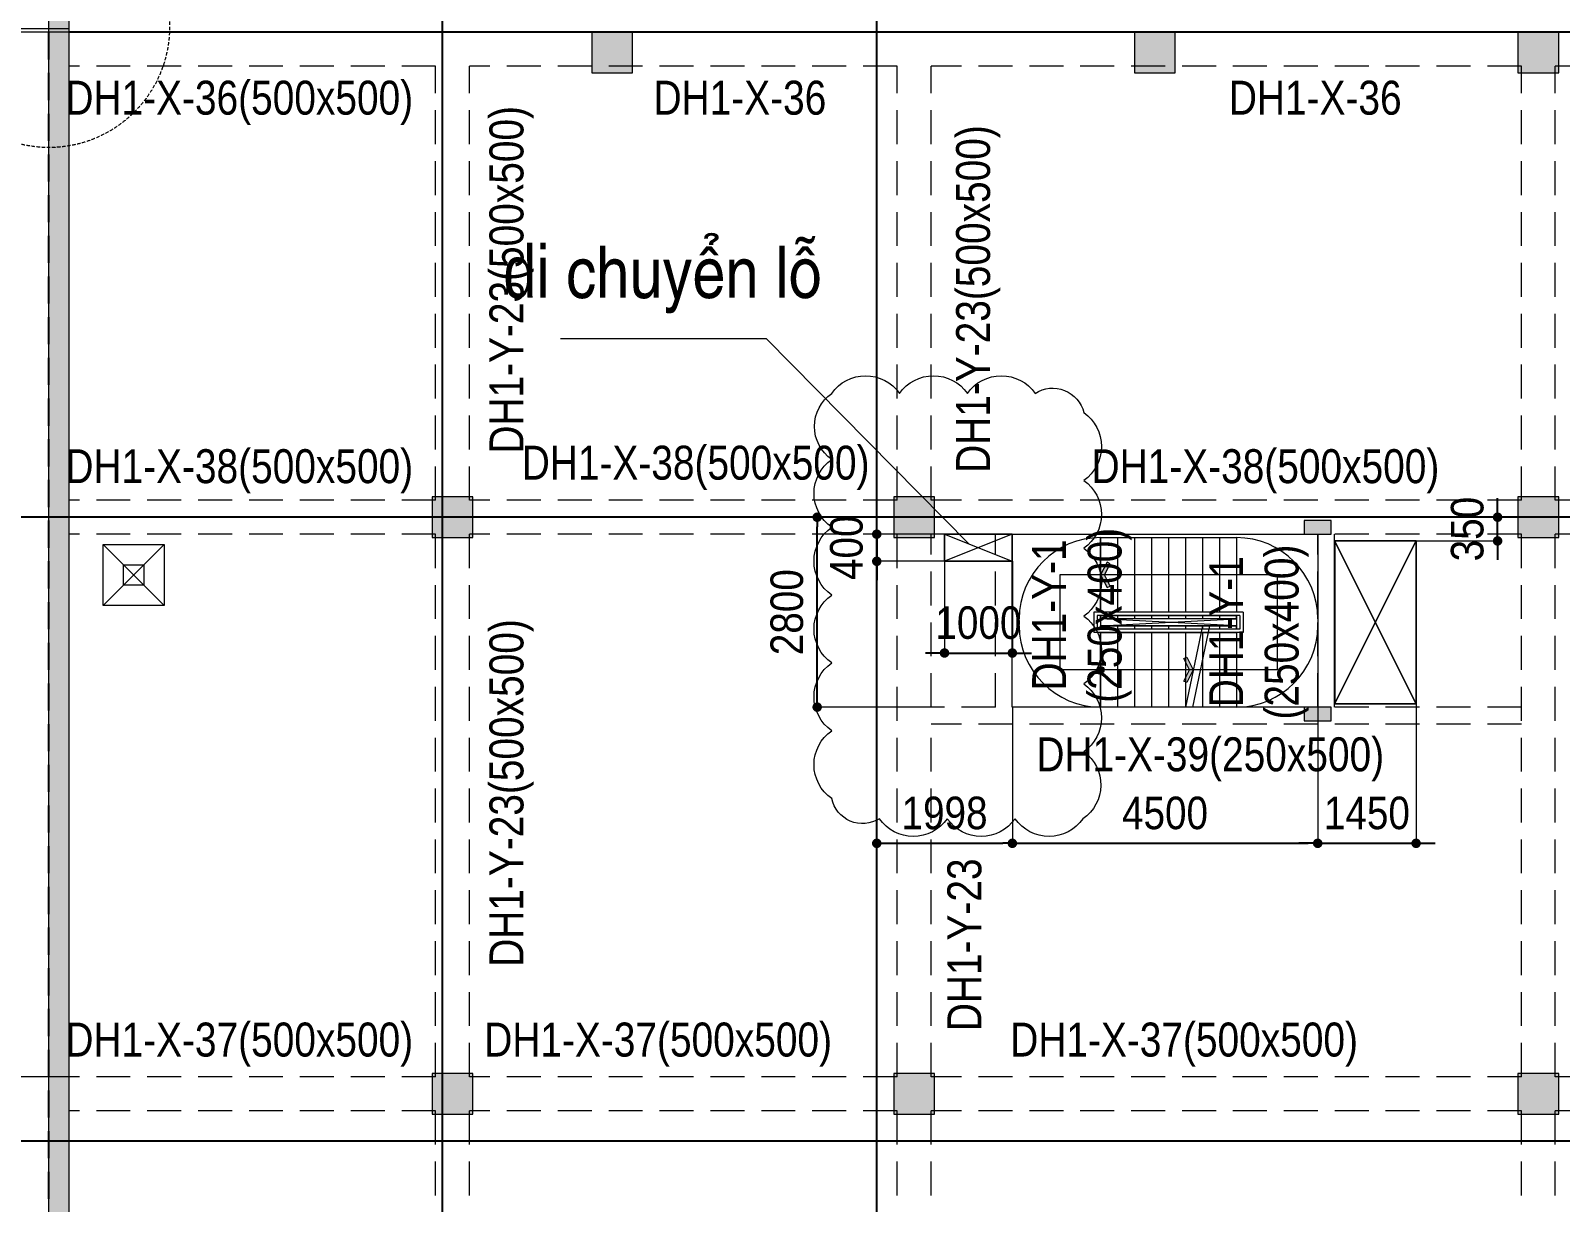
# Model space of a CAD drawing. Header units: millimetres. Extents: x 3718783 to 4027851, y 882487 to 1100782.
# Drawn here: x 3826259 to 3848804, y 965994 to 983271 of the extents above; entities that cross this region are included whole.
import ezdxf
from ezdxf.enums import TextEntityAlignment as Align

# ---------------------------------------------------------------- set-up
doc = ezdxf.new("R2010")
doc.units = ezdxf.units.MM
doc.header["$LTSCALE"] = 200
doc.header["$MEASUREMENT"] = 0
for name, pattern in [('CHG_XX_Cot_Ham 1$0$MB_Luoi truc$0$HTT Hidden 21', [3, 2, -1]), ('CHG_XX_Damsan_Ham 1$0$CENTER', [2, 1.25, -0.25, 0.25, -0.25]), ('CHG_XX_Damsan_Ham 1$0$HIDDEN', [0.375, 0.25, -0.125]), ('CHG_XX_Luoi truc$0$MB_Luoi truc$0$Center101', [13, 10, -1, 1, -1]), ('HIDDEN', [0.375, 0.25, -0.125])]:
    doc.linetypes.add(name, pattern=pattern)
doc.layers.get('Defpoints').update_dxf_attribs({"color": 14, "lineweight": 0})
for name, color, linetype, lineweight in [('CHG_XX_Cot_Ham 1$0$Ap0302_PC', 150, 'Continuous', 9), ('CHG_XX_Cot_Ham 1$0$Ap0302_PC @ 1', 150, 'Continuous', 9), ('CHG_XX_Cot_Ham 1$0$Ap0302_PC @ 150', 150, 'Continuous', 9), ('CHG_XX_Cot_Ham 1$0$Ap0311_H', 8, 'Continuous', 15), ('CHG_XX_Cot_Ham 1$0$KTV', 47, 'Continuous', 9), ('CHG_XX_Damsan_Ham 1$0$CHUNHO', 7, 'CHG_XX_Damsan_Ham 1$0$CENTER', 13), ('CHG_XX_Damsan_Ham 1$0$CHUTO', 51, 'Continuous', 15), ('CHG_XX_Damsan_Ham 1$0$DBAO', 3, 'Continuous', 13), ('CHG_XX_Damsan_Ham 1$0$DGIONG', 4, 'Continuous', 13), ('CHG_XX_Damsan_Ham 1$0$DMo', 254, 'CHG_XX_Damsan_Ham 1$0$HIDDEN', 9), ('CHG_XX_Damsan_Ham 1$0$Star Lo Mo', 5, 'Continuous', 13), ('CHG_XX_Damsan_Ham 1$0$tam cap ram', 8, 'Continuous', 5), ('Dim 200', 1, 'Continuous', 5), ('DMo', 254, 'HIDDEN', 9), ('MB_Luoi truc$0$Dim 300', 1, 'Continuous', 5), ('TEXT P Y', 2, 'Continuous', 15)]:
    doc.layers.add(name, color=color, linetype=linetype, lineweight=lineweight)
for name, color, linetype in [('CHG_XX_Cot_Ham 1$0$MB_Cot ham$0$Concrete Line', 6, 'Continuous'), ('CHG_XX_Cot_Ham 1$0$mb_cot tang 1-3$0$Concrete Line', 6, 'Continuous'), ('CHG_XX_Damsan_Ham 1$0$GHI CHU', 7, 'Continuous'), ('CHG_XX_Luoi truc$0$Grid', 34, 'Continuous'), ('CHG_XX_Luoi truc$0$Grid Line', 251, 'CHG_XX_Luoi truc$0$MB_Luoi truc$0$Center101'), ('mb_cot tang 1-3$0$Concrete Line', 6, 'Continuous'), ('TEXT P X', 1, 'Continuous')]:
    doc.layers.add(name, color=color, linetype=linetype)
doc.styles.add('CHG_XX_Damsan_Ham 1$0$MB Ham 1$0$VNI-HelveC', font='VHELVCN_0.TTF')
doc.styles.add('CHG_XX_Damsan_Ham 1$0$Star-HelCon', font='VHELVCN_0.TTF')
doc.styles.add('CHG_XX_Luoi truc$0$MB_Luoi truc$0$Grid A-F$0$VNI-HelveCB', font='VHELVCB_0.TTF')
doc.styles.add('MB_Luoi truc$0$Arial_C', font='arial.ttf', dxfattribs={"width": 0.85})
doc.styles.add('TTP-HelCon', font='VHELVCN_0.TTF')
doc.dimstyles.new('200', dxfattribs={"dimscale": 200, "dimtxt": 2.4, "dimasz": 0.7, "dimexe": 0.0003, "dimexo": 0, "dimgap": 1, "dimtad": 1, "dimdec": 0, "dimzin": 12, "dimdsep": 46, "dimtxsty": 'MB_Luoi truc$0$Arial_C', "dimblk": 'MB_Luoi truc$0$_Dot', "dimcen": 0.5, "dimclrd": 256, "dimclre": 8, "dimclrt": 1, "dimadec": 0, "dimazin": 0, "dimtfac": 1, "dimtdec": 0, "dimtix": 1, "dimtmove": 2, "dimatfit": 3, "dimldrblk": 'MB_Luoi truc$0$HTT Arrow 30', "dimfxl": 1, "dimtolj": 1, "dimtzin": 0, "dimlwe": -1, "dimarcsym": 0})

# ---------------------------------------------------------------- blocks, each defined once
blk = doc.blocks.new('*U401')
at = {"layer": 'CHG_XX_Luoi truc$0$Grid Line'}
blk.add_line((0, 0), (0, 608), dxfattribs=at)
at = {"layer": 'CHG_XX_Luoi truc$0$Grid', "lineweight": -2, "style": 'CHG_XX_Luoi truc$0$MB_Luoi truc$0$Grid A-F$0$VNI-HelveCB'}
for tag, p in [('GRIDSUB', (0, 617)), ('GRID', (0, -9))]:
    blk.add_attdef(tag, text='', height=5, dxfattribs=at).set_placement(p, align=Align.MIDDLE)
blk = doc.blocks.new('*U403')
at = {"layer": 'CHG_XX_Luoi truc$0$Grid Line'}
blk.add_line((0, 0), (0, 438), dxfattribs=at)
at = {"layer": 'CHG_XX_Luoi truc$0$Grid', "lineweight": -2, "style": 'CHG_XX_Luoi truc$0$MB_Luoi truc$0$Grid A-F$0$VNI-HelveCB'}
for tag, p in [('GRIDSUB', (0, 447)), ('GRID', (0, -9))]:
    blk.add_attdef(tag, text='', height=5, dxfattribs=at).set_placement(p, align=Align.MIDDLE)
blk = doc.blocks.new('CHG_XX_Luoi truc')
at = {"layer": 'CHG_XX_Luoi truc$0$Grid', "xscale": 300, "yscale": 300, "zscale": 300}
for p in [(38150, -12747), (44550, -12747)]:
    blk.add_blockref('*U401', p, dxfattribs=at)
at = {"layer": 'CHG_XX_Luoi truc$0$Grid', "xscale": 300.0000000000013, "yscale": 300.0000000000013, "zscale": 300.0000000000013, "rotation": 90}
for p in [(110703, 58050), (110703, 48850)]:
    blk.add_blockref('*U403', p, dxfattribs=at)
blk = doc.blocks.new('*U549')
at = {"layer": 'CHG_XX_Cot_Ham 1$0$Ap0302_PC @ 1'}
h = blk.add_hatch(color=50, dxfattribs=at)
h.dxf.hatch_style = 1
h.paths.add_polyline_path([(-300, -300), (-300, 300), (300, 300), (300, -300)])
at = {"layer": 'CHG_XX_Cot_Ham 1$0$Ap0302_PC @ 150'}
h = blk.add_hatch(color=50, dxfattribs=at)
h.dxf.hatch_style = 1
h.paths.add_polyline_path([(-300, -300), (-300, 300), (300, 300), (300, -300)])
blk = doc.blocks.new('CHG_XX_Cot_Ham 1$0$HoBoi_C600x600')
at = {"layer": 'CHG_XX_Cot_Ham 1$0$Ap0302_PC'}
blk.add_lwpolyline([(300, -300), (300, 300), (-300, 300), (-300, -300)], close=True, dxfattribs=at)
blk.add_blockref('*U549', (0, 0), dxfattribs=at)
blk = doc.blocks.new('CHG_XX_Cot_Ham 1')
at = {"layer": 'CHG_XX_Cot_Ham 1$0$Ap0311_H'}
h = blk.add_hatch(color=256, dxfattribs=at)
h.dxf.hatch_style = 1
h.paths.add_polyline_path([(99639.2, 163400), (-10900, 163400), (-10900, 85450), (-300, 85450), (-300, 84050), (32350, 84050), (32350, -9000), (103575.5, -9000), (106050, -6022), (106050, 158254.3)])
h.paths.add_polyline_path([(99533.7, 163100), (105750, 158110.4), (105750, 90450), (105650, 90450), (105650, 90450), (105750, 90450), (105750, 13850), (105750, 13825.9), (105750, -5913.6), (103434.7, -8700), (93600, -8700), (32650, -8700), (32650, 84350), (0, 84350), (0, 85750), (-10600, 85750), (-10600, 163100), (93600, 163100)], flags=16)
at = {"layer": 'CHG_XX_Cot_Ham 1$0$KTV'}
h = blk.add_hatch(color=256, dxfattribs=at)
h.dxf.hatch_style = 1
h.paths.add_polyline_path([(50848.5, 58000), (50848.5, 57800), (51248.5, 57800), (51248.5, 58000)])
h = blk.add_hatch(color=256, dxfattribs=at)
h.dxf.hatch_style = 1
h.paths.add_polyline_path([(50848.5, 55250), (50848.5, 55050), (51248.5, 55050), (51248.5, 55250)])
at = {"layer": 'CHG_XX_Cot_Ham 1$0$Ap0302_PC'}
blk.add_lwpolyline([(32350, 84050), (-300, 84050), (-300, 85450), (-10900, 85450), (-10900, 163400), (99639.2, 163400), (106050, 158254.3), (106050, -6022), (103575.5, -9000), (32350, -9000)], close=True, dxfattribs=at)
blk.add_lwpolyline([(105750, 90444), (105750, -5913.6), (103434.7, -8700), (32650, -8700), (32650, 84350), (0, 84350), (0, 85750), (-10600, 85750), (-10600, 163100), (99533.7, 163100), (105750, 158110.4), (105750, 127475.9)], dxfattribs=at)
at = {"layer": 'CHG_XX_Cot_Ham 1$0$KTV'}
for points in [[(50848.5, 58000), (50848.5, 57800), (51248.5, 57800), (51248.5, 58000)], [(50848.5, 55250), (50848.5, 55050), (51248.5, 55050), (51248.5, 55250)]]:
    blk.add_lwpolyline(points, close=True, dxfattribs=at)
at = {"layer": 'CHG_XX_Cot_Ham 1$0$MB_Cot ham$0$Concrete Line', "linetype": 'CHG_XX_Cot_Ham 1$0$MB_Luoi truc$0$HTT Hidden 21'}
blk.add_lwpolyline([(99639.2, 163400), (106050, 158254.3), (106050, -6022), (103575.5, -9000), (32350, -9000), (32350, 84050), (-300, 84050), (-300, 85450), (-10900, 85450), (-10900, 163400)], close=True, dxfattribs=at)
at = {"layer": 'CHG_XX_Cot_Ham 1$0$mb_cot tang 1-3$0$Concrete Line'}
for name, p in [('CHG_XX_Luoi truc', (0, 0)), ('CHG_XX_Cot_Ham 1$0$HoBoi_C600x600', (40650, 64900)), ('CHG_XX_Cot_Ham 1$0$HoBoi_C600x600', (48650, 64900)), ('CHG_XX_Cot_Ham 1$0$HoBoi_C600x600', (48650, 64900)), ('CHG_XX_Cot_Ham 1$0$HoBoi_C600x600', (54300, 64900)), ('CHG_XX_Cot_Ham 1$0$HoBoi_C600x600', (54300, 64900)), ('CHG_XX_Cot_Ham 1$0$HoBoi_C600x600', (38300, 58050)), ('CHG_XX_Cot_Ham 1$0$HoBoi_C600x600', (45100, 58050)), ('CHG_XX_Cot_Ham 1$0$HoBoi_C600x600', (54300, 58050)), ('CHG_XX_Cot_Ham 1$0$HoBoi_C600x600', (38300, 49550)), ('CHG_XX_Cot_Ham 1$0$HoBoi_C600x600', (45100, 49550)), ('CHG_XX_Cot_Ham 1$0$HoBoi_C600x600', (54300, 49550))]:
    blk.add_blockref(name, p, dxfattribs=at)
blk = doc.blocks.new('CHG_XX_Damsan_Ham 1$0$MB Ham 1$0$Arrow 60')
at = {"linetype": 'ByBlock', "lineweight": -2}
h = blk.add_hatch(color=0, dxfattribs=at)
h.paths.add_polyline_path([(1.88, 0.94), (1.65, 1.38), (0, 0.56), (-1.65, 1.38), (-1.88, 0.94), (0, 0)], flags=17)
h.paths.add_polyline_path([(1.65, 1.38), (1.88, 0.94), (0, 0), (-1.88, 0.94), (-1.65, 1.38), (0, 0.56)])
blk.add_hatch(color=0, dxfattribs=at).paths.add_polyline_path([(1.65, 1.38), (1.88, 0.94), (0, 0), (-1.88, 0.94), (-1.65, 1.38), (0, 0.56)])
at = {"color": 0, "linetype": 'ByBlock', "lineweight": -2}
blk.add_lwpolyline([(1.65, 1.38), (1.88, 0.94), (0, 0), (-1.88, 0.94), (-1.65, 1.38), (0, 0.56)], close=True, dxfattribs=at)
blk = doc.blocks.new('CHG_XX_Damsan_Ham 1$0$MB Ham 1$0$Dot')
at = {"linetype": 'ByBlock', "lineweight": -2}
h = blk.add_hatch(color=0, dxfattribs=at)
edge = h.paths.add_edge_path()
edge.add_arc((0, 0), 0.5, 0, 360)
at = {"color": 0, "linetype": 'ByBlock', "lineweight": -2}
blk.add_line((0, -1), (0, 1), dxfattribs=at)
blk.add_circle((0, 0), 0.5, dxfattribs=at)
blk = doc.blocks.new('CHG_XX_Damsan_Ham 1$0$ArchStaire')
at = {"layer": 'CHG_XX_Damsan_Ham 1$0$tam cap ram'}
for p, q in [((33298, -83250), (34298, -83650)), ((34298, -83250), (33298, -83650)), ((35600, -83300), (35600, -84400)), ((35850, -83300), (35850, -84400)), ((36100, -83300), (36100, -84400)), ((36350, -83300), (36350, -84400)), ((36600, -83300), (36600, -84400)), ((36850, -83300), (36850, -84400)), ((37100, -83300), (37100, -84400)), ((37350, -83300), (37350, -84400)), ((37600, -83300), (37600, -84400)), ((39050, -85750), (40250, -83350)), ((40250, -85750), (39050, -83350)), ((38200, -83850), (35000, -83850)), ((35000, -83850), (35000, -85250)), ((38200, -83850), (38200, -85250)), ((37700, -84400), (35500, -84400)), ((35500, -84400), (35500, -84700)), ((37650, -84450), (35550, -84450)), ((35550, -84450), (35550, -84650)), ((35600, -84450), (35600, -84650)), ((37600, -84500), (35600, -84500)), ((35850, -84450), (35850, -84500)), ((36100, -84450), (36100, -84500)), ((36350, -84450), (36350, -84500)), ((36600, -84450), (36600, -84500)), ((36850, -84450), (36850, -84500)), ((37100, -84450), (37100, -84500)), ((37350, -84450), (37350, -84500)), ((37600, -84450), (37600, -84650)), ((37600, -84500), (37600, -84450)), ((37650, -84450), (37650, -84650)), ((37700, -84400), (37700, -84700)), ((37700, -84700), (35500, -84700)), ((37650, -84650), (35550, -84650)), ((37600, -84600), (35600, -84600)), ((35600, -84700), (35600, -85800)), ((35850, -84600), (35850, -84650)), ((35850, -84700), (35850, -85800)), ((36100, -84600), (36100, -84650)), ((36100, -84700), (36100, -85800)), ((36350, -84600), (36350, -84650)), ((36350, -84700), (36350, -85800)), ((36600, -84600), (36600, -84650)), ((36600, -84700), (36600, -85800)), ((37100, -84600), (36850, -85800)), ((36850, -84600), (36850, -84650)), ((36850, -84700), (36850, -85800)), ((37202, -84600), (36952, -85800)), ((37100, -84600), (37100, -84650)), ((37100, -84700), (37100, -85800)), ((37350, -84600), (37350, -84650)), ((37350, -84700), (37350, -85800)), ((37600, -84650), (37600, -84600)), ((37600, -84700), (37600, -85800)), ((38200, -85250), (35000, -85250))]:
    blk.add_line(p, q, dxfattribs=at)
for points in [[(33298, -83250), (34298, -83250), (34298, -83650), (33298, -83650)], [(37600, -84400), (35600, -84400), (35600, -83300), (37600, -83300)], [(39050, -85750), (40250, -85750), (40250, -83350), (39050, -83350)], [(37600, -84500), (35600, -84500), (35600, -84450), (37600, -84450)], [(37600, -84650), (35600, -84650), (35600, -84600), (37600, -84600)], [(37600, -85800), (35600, -85800), (35600, -84700), (37600, -84700)]]:
    blk.add_lwpolyline(points, close=True, dxfattribs=at)
for points in [[(35600, -84600), (37600, -84500)], [(37600, -84600), (35600, -84500)]]:
    blk.add_lwpolyline(points, dxfattribs=at)
for centre, start, end in [((35600, -84500), 90, 180), ((37600, -84500), 0, 90), ((35600, -84600), 180, 270), ((37600, -84600), 270, 0)]:
    blk.add_arc(centre, 1200, start, end, dxfattribs=at)
at = {"layer": 'CHG_XX_Damsan_Ham 1$0$tam cap ram', "yscale": 100, "zscale": 100}
for name, p, xscale, rotation in [('CHG_XX_Damsan_Ham 1$0$MB Ham 1$0$Arrow 60', (35600, -83850), -100, 270), ('CHG_XX_Damsan_Ham 1$0$MB Ham 1$0$Dot', (35600, -85250), 100, 89.99999999999999), ('CHG_XX_Damsan_Ham 1$0$MB Ham 1$0$Arrow 60', (36965, -85250), 100, 89.99999999999999)]:
    blk.add_blockref(name, p, dxfattribs=dict(at, xscale=xscale, rotation=rotation))
at = {"layer": 'CHG_XX_Damsan_Ham 1$0$tam cap ram', "style": 'CHG_XX_Damsan_Ham 1$0$MB Ham 1$0$VNI-HelveC'}
blk.add_attdef('OPENING', text='', height=100, dxfattribs=at).set_placement((65550, -45777), align=Align.MIDDLE_CENTER)
blk = doc.blocks.new('CHG_XX_Damsan_Ham 1', base_point=(3089256, -609981))
at = {"layer": 'CHG_XX_Damsan_Ham 1$0$DBAO'}
blk.add_lwpolyline([(-10900, 85450), (-10900, 163400), (99639, 163400), (106050, 158250), (106050, -6022), (103576, -9000), (32350, -9000), (32350, 84050), (-300, 84050), (-300, 85450), (-10900, 85450)], dxfattribs=at)
at = {"layer": 'CHG_XX_Damsan_Ham 1$0$DMo', "ltscale": 10}
for p, q in [((38050, 64700), (32650, 64700)), ((38050, 58300), (38050, 64700)), ((44850, 64700), (38550, 64700)), ((38550, 58300), (38550, 64700)), ((44850, 58300), (44850, 64700)), ((54050, 64700), (45350, 64700)), ((45350, 58300), (45350, 64700)), ((54050, 58300), (54050, 64700)), ((60850, 64700), (54550, 64700)), ((54550, 58300), (54550, 64700)), ((38050, 58300), (32650, 58300)), ((44850, 58300), (38550, 58300)), ((54050, 58300), (45350, 58300)), ((60850, 58300), (54550, 58300)), ((38050, 57800), (32650, 57800)), ((38050, 49800), (38050, 57800)), ((38550, 49800), (38550, 57800)), ((44850, 57800), (38550, 57800)), ((44850, 49800), (44850, 57800)), ((46548, 57800), (45350, 57800)), ((45350, 55250), (45350, 57800)), ((46298, 55250), (46298, 57800)), ((51048, 55250), (51048, 57800)), ((51298, 55250), (51298, 57800)), ((54050, 57800), (51298, 57800)), ((54050, 49800), (54050, 57800)), ((54550, 49800), (54550, 57800)), ((60850, 57800), (54550, 57800)), ((46298, 55250), (45350, 55250)), ((54050, 55250), (46548, 55250)), ((54050, 55000), (45350, 55000)), ((45350, 49800), (45350, 55000)), ((38050, 49800), (32650, 49800)), ((44850, 49800), (38550, 49800)), ((54050, 49800), (45350, 49800)), ((60850, 49800), (54550, 49800)), ((38050, 49300), (32650, 49300)), ((38050, 41300), (38050, 49300)), ((44850, 49300), (38550, 49300)), ((38550, 41300), (38550, 49300)), ((44850, 41300), (44850, 49300)), ((45350, 41300), (45350, 49300)), ((54050, 49300), (45350, 49300)), ((54050, 41300), (54050, 49300)), ((54550, 41300), (54550, 49300)), ((60850, 49300), (54550, 49300))]:
    blk.add_line(p, q, dxfattribs=at)
at = {"layer": 'CHG_XX_Damsan_Ham 1$0$GHI CHU'}
blk.add_line((105750, 65200), (32650, 65200), dxfattribs=at)
at = {"layer": 'CHG_XX_Damsan_Ham 1$0$Star Lo Mo'}
for p, q in [((45548, 57800), (46548, 57400)), ((46548, 57800), (45548, 57400)), ((33150, 56750), (34050, 57650)), ((33150, 57650), (34050, 56750)), ((51298, 55300), (52498, 57700)), ((52498, 55300), (51298, 57700))]:
    blk.add_line(p, q, dxfattribs=at)
for points in [[(45548, 57400), (46548, 57400), (46548, 57800), (45548, 57800)], [(46548, 57800), (51048, 57800), (51048, 55250), (46548, 55250)], [(33150, 57650), (34050, 57650), (34050, 56750), (33150, 56750)], [(51298, 57700), (52498, 57700), (52498, 55300), (51298, 55300)], [(33450, 57350), (33751, 57350), (33751, 57049), (33450, 57049)]]:
    blk.add_lwpolyline(points, close=True, dxfattribs=at)
at = {"layer": 'Defpoints'}
for p, q in [((39889, 60684), (42921, 60684)), ((42921, 60684), (45914, 57654))]:
    blk.add_line(p, q, dxfattribs=at)
blk.add_lwpolyline([(43886, 59876, -0.520567), (44886, 59876, -0.520567), (45886, 59876, -0.520567), (46886, 59876, -0.520567), (47602, 59592, -0.520567), (47602, 58592, -0.520567), (47602, 57592, -0.520567), (47602, 56592, -0.520567), (47602, 55592, -0.520567), (47602, 54592, -0.520567), (47589, 53605, -0.520567), (46589, 53605, -0.520567), (45589, 53605, -0.520567), (44589, 53605, -0.520567), (43886, 53902, -0.520567), (43886, 54902, -0.520567), (43886, 55902, -0.520567), (43886, 56902, -0.520567), (43886, 57902, -0.520567), (43886, 58902, -0.520567)], format="xyb", close=True, dxfattribs=at)
at = {"layer": 'CHG_XX_Damsan_Ham 1$0$CHUTO'}
blk.add_blockref('CHG_XX_Damsan_Ham 1$0$ArchStaire', (12250, 141050), dxfattribs=at)
at = {"layer": 'CHG_XX_Damsan_Ham 1$0$DGIONG'}
blk.add_blockref('CHG_XX_Cot_Ham 1', (0, 0), dxfattribs=at)
at = {"layer": 'CHG_XX_Damsan_Ham 1$0$CHUNHO', "style": 'CHG_XX_Damsan_Ham 1$0$Star-HelCon'}
blk.add_text('di chuyeån loã', height=770, dxfattribs=at).set_placement((41392, 61285), align=Align.CENTER)
blk = doc.blocks.new('MB_Luoi truc$0$_Dot')
at = {"color": 0, "linetype": 'ByBlock', "lineweight": -2}
blk.add_line((-0.5, 0), (-1, 0), dxfattribs=at)
at = {"color": 0, "linetype": 'ByBlock', "const_width": 0.5}
blk.add_lwpolyline([(-0.25, 0, 1), (0.25, 0, 1)], format="xyb", close=True, dxfattribs=at)
blk = doc.blocks.new('*D92')
at = {"layer": 'Defpoints', "color": 0, "transparency": 16777216}
for p in [(3838729, 973600), (3840727, 973296), (3840727, 971288)]:
    blk.add_point(p, dxfattribs=at)
at = {"layer": 'MB_Luoi truc$0$Dim 300', "color": 8, "transparency": 16777216}
for p, q in [((3838729, 973600), (3838729, 971288)), ((3840727, 973296), (3840727, 971288))]:
    blk.add_line(p, q, dxfattribs=at)
at = {"layer": 'MB_Luoi truc$0$Dim 300', "lineweight": -2, "transparency": 16777216}
blk.add_line((3838869, 971288), (3840587, 971288), dxfattribs=at)
at = {"layer": 'MB_Luoi truc$0$Dim 300', "lineweight": -2, "transparency": 16777216, "xscale": 140, "yscale": 140, "zscale": 140, "rotation": 180}
blk.add_blockref('MB_Luoi truc$0$_Dot', (3838729, 971288), dxfattribs=at)
at = {"layer": 'MB_Luoi truc$0$Dim 300', "lineweight": -2, "transparency": 16777216, "xscale": 140, "yscale": 140, "zscale": 140}
blk.add_blockref('MB_Luoi truc$0$_Dot', (3840727, 971288), dxfattribs=at)
at = {"layer": 'MB_Luoi truc$0$Dim 300', "color": 1, "transparency": 16777216, "insert": (3839728, 971733), "char_height": 480, "attachment_point": 5, "style": 'MB_Luoi truc$0$Arial_C'}
blk.add_mtext('\\A1;1998', dxfattribs=at)
blk = doc.blocks.new('MB_Luoi truc$0$HTT Arrow 30')
blk.add_hatch(color=256).paths.add_polyline_path([(-2.5, 0.375), (-2.5, -0.375), (0, 0)])
at = {"color": 0, "linetype": 'ByBlock', "lineweight": -2}
for p, q in [((0, 0), (-2.5, 0.375)), ((-2.5, -0.375), (-2.5, 0.375)), ((0, 0), (-2.5, -0.375))]:
    blk.add_line(p, q, dxfattribs=at)
blk = doc.blocks.new('*D93')
at = {"layer": 'Defpoints', "color": 0, "transparency": 16777216}
for p in [(3845227, 973798), (3840727, 973296), (3845227, 971288)]:
    blk.add_point(p, dxfattribs=at)
at = {"layer": 'MB_Luoi truc$0$Dim 300', "color": 8, "transparency": 16777216}
for p, q in [((3845227, 973798), (3845227, 971288)), ((3840727, 973296), (3840727, 971288))]:
    blk.add_line(p, q, dxfattribs=at)
at = {"layer": 'MB_Luoi truc$0$Dim 300', "lineweight": -2, "transparency": 16777216}
blk.add_line((3840867, 971288), (3845087, 971288), dxfattribs=at)
at = {"layer": 'MB_Luoi truc$0$Dim 300', "lineweight": -2, "transparency": 16777216, "xscale": 140, "yscale": 140, "zscale": 140, "rotation": 180}
blk.add_blockref('MB_Luoi truc$0$_Dot', (3840727, 971288), dxfattribs=at)
at = {"layer": 'MB_Luoi truc$0$Dim 300', "lineweight": -2, "transparency": 16777216, "xscale": 140, "yscale": 140, "zscale": 140}
blk.add_blockref('MB_Luoi truc$0$_Dot', (3845227, 971288), dxfattribs=at)
at = {"layer": 'MB_Luoi truc$0$Dim 300', "color": 1, "transparency": 16777216, "insert": (3842977, 971733), "char_height": 480, "attachment_point": 5, "style": 'MB_Luoi truc$0$Arial_C'}
blk.add_mtext('\\A1;4500', dxfattribs=at)
blk = doc.blocks.new('*D94')
at = {"layer": 'Defpoints', "color": 0, "transparency": 16777216}
for p in [(3845227, 973798), (3846677, 973841), (3846677, 971288)]:
    blk.add_point(p, dxfattribs=at)
at = {"layer": 'MB_Luoi truc$0$Dim 300', "color": 8, "transparency": 16777216}
for p, q in [((3845227, 973798), (3845227, 971288)), ((3846677, 973841), (3846677, 971288))]:
    blk.add_line(p, q, dxfattribs=at)
at = {"layer": 'MB_Luoi truc$0$Dim 300', "lineweight": -2, "transparency": 16777216}
for p, q in [((3845087, 971288), (3844947, 971288)), ((3845227, 971288), (3846677, 971288)), ((3846817, 971288), (3846957, 971288))]:
    blk.add_line(p, q, dxfattribs=at)
at = {"layer": 'MB_Luoi truc$0$Dim 300', "lineweight": -2, "transparency": 16777216, "xscale": 140, "yscale": 140, "zscale": 140}
blk.add_blockref('MB_Luoi truc$0$_Dot', (3845227, 971288), dxfattribs=at)
at = {"layer": 'MB_Luoi truc$0$Dim 300', "lineweight": -2, "transparency": 16777216, "xscale": 140, "yscale": 140, "zscale": 140, "rotation": 180}
blk.add_blockref('MB_Luoi truc$0$_Dot', (3846677, 971288), dxfattribs=at)
at = {"layer": 'MB_Luoi truc$0$Dim 300', "color": 1, "transparency": 16777216, "insert": (3845952, 971733), "char_height": 480, "attachment_point": 5, "style": 'MB_Luoi truc$0$Arial_C'}
blk.add_mtext('\\A1;1450', dxfattribs=at)
blk = doc.blocks.new('*D95')
at = {"layer": 'Defpoints', "color": 0, "transparency": 16777216}
for p in [(3837851, 976096), (3838729, 976096), (3839527, 973296)]:
    blk.add_point(p, dxfattribs=at)
at = {"layer": 'MB_Luoi truc$0$Dim 300', "color": 8, "transparency": 16777216}
for p, q in [((3838729, 976096), (3837851, 976096)), ((3839527, 973296), (3837851, 973296))]:
    blk.add_line(p, q, dxfattribs=at)
at = {"layer": 'MB_Luoi truc$0$Dim 300', "lineweight": -2, "transparency": 16777216}
blk.add_line((3837851, 973436), (3837851, 975956), dxfattribs=at)
at = {"layer": 'MB_Luoi truc$0$Dim 300', "lineweight": -2, "transparency": 16777216, "xscale": 140, "yscale": 140, "zscale": 140}
for p, rotation in [((3837851, 976096), 90), ((3837851, 973296), 270)]:
    blk.add_blockref('MB_Luoi truc$0$_Dot', p, dxfattribs=dict(at, rotation=rotation))
at = {"layer": 'MB_Luoi truc$0$Dim 300', "color": 1, "transparency": 16777216, "insert": (3837406, 974696), "char_height": 480, "attachment_point": 5, "rotation": 90, "style": 'MB_Luoi truc$0$Arial_C'}
blk.add_mtext('\\A1;2800', dxfattribs=at)
blk = doc.blocks.new('*D96')
at = {"layer": 'Defpoints', "color": 0, "transparency": 16777216}
for p in [(3839727, 975446), (3840727, 975446), (3840727, 974094)]:
    blk.add_point(p, dxfattribs=at)
at = {"layer": 'MB_Luoi truc$0$Dim 300', "color": 8, "transparency": 16777216}
for p, q in [((3839727, 975446), (3839727, 974093)), ((3840727, 975446), (3840727, 974093))]:
    blk.add_line(p, q, dxfattribs=at)
at = {"layer": 'MB_Luoi truc$0$Dim 300', "lineweight": -2, "transparency": 16777216}
for p, q in [((3839587, 974094), (3839447, 974094)), ((3839727, 974094), (3840727, 974094)), ((3840867, 974094), (3841007, 974094))]:
    blk.add_line(p, q, dxfattribs=at)
at = {"layer": 'MB_Luoi truc$0$Dim 300', "lineweight": -2, "transparency": 16777216, "xscale": 140, "yscale": 140, "zscale": 140}
blk.add_blockref('MB_Luoi truc$0$_Dot', (3839727, 974094), dxfattribs=at)
at = {"layer": 'MB_Luoi truc$0$Dim 300', "lineweight": -2, "transparency": 16777216, "xscale": 140, "yscale": 140, "zscale": 140, "rotation": 180}
blk.add_blockref('MB_Luoi truc$0$_Dot', (3840727, 974094), dxfattribs=at)
at = {"layer": 'MB_Luoi truc$0$Dim 300', "color": 1, "transparency": 16777216, "insert": (3840227, 974539), "char_height": 480, "attachment_point": 5, "style": 'MB_Luoi truc$0$Arial_C'}
blk.add_mtext('\\A1;1000', dxfattribs=at)
blk = doc.blocks.new('*D97')
at = {"layer": 'Defpoints', "color": 0, "transparency": 16777216}
for p in [(3839727, 975846), (3838729, 975446), (3839727, 975446)]:
    blk.add_point(p, dxfattribs=at)
at = {"layer": 'MB_Luoi truc$0$Dim 300', "lineweight": -2, "transparency": 16777216}
for p, q in [((3838729, 975986), (3838729, 976126)), ((3838729, 975846), (3838729, 975446)), ((3838729, 975306), (3838729, 975166))]:
    blk.add_line(p, q, dxfattribs=at)
at = {"layer": 'MB_Luoi truc$0$Dim 300', "color": 8, "transparency": 16777216}
for p, q in [((3839727, 975846), (3838729, 975846)), ((3839727, 975446), (3838729, 975446))]:
    blk.add_line(p, q, dxfattribs=at)
at = {"layer": 'MB_Luoi truc$0$Dim 300', "lineweight": -2, "transparency": 16777216, "xscale": 140, "yscale": 140, "zscale": 140}
for p, rotation in [((3838729, 975846), 270), ((3838729, 975446), 90)]:
    blk.add_blockref('MB_Luoi truc$0$_Dot', p, dxfattribs=dict(at, rotation=rotation))
at = {"layer": 'MB_Luoi truc$0$Dim 300', "color": 1, "transparency": 16777216, "insert": (3838284, 975646), "char_height": 480, "attachment_point": 5, "rotation": 90, "style": 'MB_Luoi truc$0$Arial_C'}
blk.add_mtext('\\A1;400', dxfattribs=at)
blk = doc.blocks.new('*D98')
at = {"layer": 'Defpoints', "color": 0, "transparency": 16777216}
for p in [(3846677, 976096), (3847878, 976096), (3846677, 975746)]:
    blk.add_point(p, dxfattribs=at)
at = {"layer": 'MB_Luoi truc$0$Dim 300', "lineweight": -2, "transparency": 16777216}
for p, q in [((3847878, 976236), (3847878, 976376)), ((3847878, 975746), (3847878, 976096)), ((3847878, 975606), (3847878, 975466))]:
    blk.add_line(p, q, dxfattribs=at)
at = {"layer": 'MB_Luoi truc$0$Dim 300', "color": 8, "transparency": 16777216}
for p, q in [((3846677, 976096), (3847878, 976096)), ((3846677, 975746), (3847878, 975746))]:
    blk.add_line(p, q, dxfattribs=at)
at = {"layer": 'MB_Luoi truc$0$Dim 300', "lineweight": -2, "transparency": 16777216, "xscale": 140, "yscale": 140, "zscale": 140}
for p, rotation in [((3847878, 976096), 270), ((3847878, 975746), 90)]:
    blk.add_blockref('MB_Luoi truc$0$_Dot', p, dxfattribs=dict(at, rotation=rotation))
at = {"layer": 'MB_Luoi truc$0$Dim 300', "color": 1, "transparency": 16777216, "insert": (3847433, 975921), "char_height": 480, "attachment_point": 5, "rotation": 90, "style": 'MB_Luoi truc$0$Arial_C'}
blk.add_mtext('\\A1;350', dxfattribs=at)
blk = doc.blocks.new('*D195')
at = {"layer": 'Defpoints', "color": 0, "transparency": 16777216}
for p in [(3826829, 983796), (3824913, 983296), (3826829, 983296)]:
    blk.add_point(p, dxfattribs=at)
at = {"layer": 'Dim 200', "lineweight": -2, "transparency": 16777216}
for p, q in [((3824913, 983936), (3824913, 984076)), ((3824913, 983796), (3824913, 983296)), ((3824913, 983156), (3824913, 983016))]:
    blk.add_line(p, q, dxfattribs=at)
at = {"layer": 'Dim 200', "color": 8, "transparency": 16777216}
for p, q in [((3826829, 983796), (3824913, 983796)), ((3826829, 983296), (3824913, 983296))]:
    blk.add_line(p, q, dxfattribs=at)
at = {"layer": 'Dim 200', "lineweight": -2, "transparency": 16777216, "xscale": 140, "yscale": 140, "zscale": 140}
for p, rotation in [((3824913, 983796), 270), ((3824913, 983296), 90)]:
    blk.add_blockref('MB_Luoi truc$0$_Dot', p, dxfattribs=dict(at, rotation=rotation))
at = {"layer": 'Dim 200', "color": 1, "transparency": 16777216, "insert": (3824468, 984295), "char_height": 480, "attachment_point": 5, "rotation": 90, "style": 'MB_Luoi truc$0$Arial_C'}
blk.add_mtext('\\A1;500', dxfattribs=at)
blk = doc.blocks.new('*D196')
at = {"layer": 'Defpoints', "color": 0, "transparency": 16777216}
for p in [(3824913, 983246), (3826829, 983296), (3826829, 983246)]:
    blk.add_point(p, dxfattribs=at)
at = {"layer": 'Dim 200', "lineweight": -2, "transparency": 16777216}
for p, q in [((3824913, 983436), (3824913, 983576)), ((3824913, 983296), (3824913, 983246)), ((3824913, 983106), (3824913, 982966))]:
    blk.add_line(p, q, dxfattribs=at)
at = {"layer": 'Dim 200', "color": 8, "transparency": 16777216}
for p, q in [((3826829, 983296), (3824913, 983296)), ((3826829, 983246), (3824913, 983246))]:
    blk.add_line(p, q, dxfattribs=at)
at = {"layer": 'Dim 200', "lineweight": -2, "transparency": 16777216, "xscale": 140, "yscale": 140, "zscale": 140}
for p, rotation in [((3824913, 983296), 270), ((3824913, 983246), 90)]:
    blk.add_blockref('MB_Luoi truc$0$_Dot', p, dxfattribs=dict(at, rotation=rotation))
at = {"layer": 'Dim 200', "color": 1, "transparency": 16777216, "insert": (3824468, 982906), "char_height": 480, "attachment_point": 5, "rotation": 90, "style": 'MB_Luoi truc$0$Arial_C'}
blk.add_mtext('\\A1;50', dxfattribs=at)
blk = doc.blocks.new('*D197')
at = {"layer": 'Defpoints', "color": 0, "transparency": 16777216}
for p in [(3826829, 983246), (3824913, 976096), (3826829, 976096)]:
    blk.add_point(p, dxfattribs=at)
at = {"layer": 'Dim 200', "color": 8, "transparency": 16777216}
for p, q in [((3826829, 983246), (3824913, 983246)), ((3826829, 976096), (3824913, 976096))]:
    blk.add_line(p, q, dxfattribs=at)
at = {"layer": 'Dim 200', "lineweight": -2, "transparency": 16777216}
blk.add_line((3824913, 983106), (3824913, 976236), dxfattribs=at)
at = {"layer": 'Dim 200', "lineweight": -2, "transparency": 16777216, "xscale": 140, "yscale": 140, "zscale": 140}
for p, rotation in [((3824913, 983246), 90), ((3824913, 976096), 270)]:
    blk.add_blockref('MB_Luoi truc$0$_Dot', p, dxfattribs=dict(at, rotation=rotation))
at = {"layer": 'Dim 200', "color": 1, "transparency": 16777216, "insert": (3824468, 979671), "char_height": 480, "attachment_point": 5, "rotation": 90, "style": 'MB_Luoi truc$0$Arial_C'}
blk.add_mtext('\\A1;7150', dxfattribs=at)
blk = doc.blocks.new('*D198')
at = {"layer": 'Defpoints', "color": 0, "transparency": 16777216}
for p in [(3826829, 976096), (3824913, 967846), (3826829, 967846)]:
    blk.add_point(p, dxfattribs=at)
at = {"layer": 'Dim 200', "color": 8, "transparency": 16777216}
for p, q in [((3826829, 976096), (3824913, 976096)), ((3826829, 967846), (3824913, 967846))]:
    blk.add_line(p, q, dxfattribs=at)
at = {"layer": 'Dim 200', "lineweight": -2, "transparency": 16777216}
blk.add_line((3824913, 975956), (3824913, 967986), dxfattribs=at)
at = {"layer": 'Dim 200', "lineweight": -2, "transparency": 16777216, "xscale": 140, "yscale": 140, "zscale": 140}
for p, rotation in [((3824913, 976096), 90), ((3824913, 967846), 270)]:
    blk.add_blockref('MB_Luoi truc$0$_Dot', p, dxfattribs=dict(at, rotation=rotation))
at = {"layer": 'Dim 200', "color": 1, "transparency": 16777216, "insert": (3824468, 971971), "char_height": 480, "attachment_point": 5, "rotation": 90, "style": 'MB_Luoi truc$0$Arial_C'}
blk.add_mtext('\\A1;8250', dxfattribs=at)
blk = doc.blocks.new('*D199')
at = {"layer": 'Defpoints', "color": 0, "transparency": 16777216}
for p in [(3826829, 967846), (3824913, 966896), (3826829, 966896)]:
    blk.add_point(p, dxfattribs=at)
at = {"layer": 'Dim 200', "lineweight": -2, "transparency": 16777216}
for p, q in [((3824913, 967986), (3824913, 968126)), ((3824913, 967846), (3824913, 966896)), ((3824913, 966756), (3824913, 966616))]:
    blk.add_line(p, q, dxfattribs=at)
at = {"layer": 'Dim 200', "color": 8, "transparency": 16777216}
for p, q in [((3826829, 967846), (3824913, 967846)), ((3826829, 966896), (3824913, 966896))]:
    blk.add_line(p, q, dxfattribs=at)
at = {"layer": 'Dim 200', "lineweight": -2, "transparency": 16777216, "xscale": 140, "yscale": 140, "zscale": 140}
for p, rotation in [((3824913, 967846), 270), ((3824913, 966896), 90)]:
    blk.add_blockref('MB_Luoi truc$0$_Dot', p, dxfattribs=dict(at, rotation=rotation))
at = {"layer": 'Dim 200', "color": 1, "transparency": 16777216, "insert": (3824468, 967371), "char_height": 480, "attachment_point": 5, "rotation": 90, "style": 'MB_Luoi truc$0$Arial_C'}
blk.add_mtext('\\A1;950', dxfattribs=at)
blk = doc.blocks.new('*D200')
at = {"layer": 'Defpoints', "color": 0, "transparency": 16777216}
for p in [(3826829, 966896), (3824913, 959346), (3826829, 959346)]:
    blk.add_point(p, dxfattribs=at)
at = {"layer": 'Dim 200', "color": 8, "transparency": 16777216}
for p, q in [((3826829, 966896), (3824913, 966896)), ((3826829, 959346), (3824913, 959346))]:
    blk.add_line(p, q, dxfattribs=at)
at = {"layer": 'Dim 200', "lineweight": -2, "transparency": 16777216}
blk.add_line((3824913, 966756), (3824913, 959486), dxfattribs=at)
at = {"layer": 'Dim 200', "lineweight": -2, "transparency": 16777216, "xscale": 140, "yscale": 140, "zscale": 140}
for p, rotation in [((3824913, 966896), 90), ((3824913, 959346), 270)]:
    blk.add_blockref('MB_Luoi truc$0$_Dot', p, dxfattribs=dict(at, rotation=rotation))
at = {"layer": 'Dim 200', "color": 1, "transparency": 16777216, "insert": (3824468, 963121), "char_height": 480, "attachment_point": 5, "rotation": 90, "style": 'MB_Luoi truc$0$Arial_C'}
blk.add_mtext('\\A1;7550', dxfattribs=at)

msp = doc.modelspace()

# ---------------------------------------------------------------- linework, layer by layer
at = {"layer": 'DMo'}
msp.add_circle((3826528.64745, 983325.7615), 1778.71095, dxfattribs=at)

# ---------------------------------------------------------------- block references
msp.add_blockref('CHG_XX_Damsan_Ham 1', (6883434.59583, 308064.69934), dxfattribs=at)
at = {"layer": 'mb_cot tang 1-3$0$Concrete Line'}
msp.add_blockref('CHG_XX_Cot_Ham 1', (3794178.65102, 918045.71079), dxfattribs=at)
msp.add_blockref('CHG_XX_Cot_Ham 1', (3794178.65102, 918045.71079), dxfattribs=at)

# ---------------------------------------------------------------- texts
at = {"layer": 'TEXT P X', "style": 'TTP-HelCon'}
for s, p in [('DH1-X-36(500x500)', (3826772.42601, 982031.45667)), ('DH1-X-38(500x500)', (3826772.42601, 976598.19067)), ('DH1-X-38(500x500)', (3833497.82001, 976650.20717)), ('DH1-X-38(500x500)', (3841895.04051, 976598.19067)), ('DH1-X-39(250x500)', (3841081.19478, 972350.80557)), ('DH1-X-37(500x500)', (3826772.42601, 968144.68167)), ('DH1-X-37(500x500)', (3832945.27601, 968144.68167)), ('DH1-X-37(500x500)', (3840696.40651, 968144.68167))]:
    msp.add_text(s, height=500, dxfattribs=at).set_placement(p)
at = {"layer": 'TEXT P X', "color": 5, "style": 'TTP-HelCon'}
for p in [(3835439.84651, 982031.45667), (3843918.48651, 982031.45667)]:
    msp.add_text('DH1-X-36', height=500, dxfattribs=at).set_placement(p)
at = {"layer": 'TEXT P Y', "style": 'TTP-HelCon'}
for s, p in [('DH1-Y-23(500x500)', (3833521.62554, 977034.31144)), ('DH1-Y-23(500x500)', (3840398.12854, 976751.00244)), ('DH1-Y-1', (3841519.15396, 973542.0504)), ('(250x400)', (3842336.66924, 973360.9099)), ('(250x400)', (3844945.42223, 973113.21084)), ('DH1-Y-1', (3844127.90696, 973294.35134)), ('DH1-Y-23(500x500)', (3833521.62554, 969468.58044)), ('DH1-Y-23', (3840269.54754, 968519.85144))]:
    msp.add_text(s, height=500, rotation=90, dxfattribs=at).set_placement(p)

# ---------------------------------------------------------------- dimensions: what is measured, and where the dimension line sits
at = {"layer": 'Dim 200'}
for base, p1, p2, picture, middle in [((3824912.795, 983295.71079), (3826828.65102, 983795.71079), (3826828.64745, 983295.71079), '*D195', (3824467.71997, 984294.7485)), ((3824912.795, 983245.71079), (3826828.65102, 983295.71079), (3826828.64745, 983245.71079), '*D196', (3824467.71997, 982906.395))]:
    dim = msp.add_linear_dim(base=base, p1=p1, p2=p2, angle=90, dimstyle='200', override={"dimarcsym": 1}, dxfattribs=at)
    dim.commit()
    dim.dimension.update_dxf_attribs({"geometry": picture, "text_midpoint": middle, "dimtype": 160})
for base, p1, p2, picture, middle in [((3824912.795, 976095.71079), (3826828.64745, 983245.71079), (3826828.65102, 976095.71079), '*D197', (3824467.71997, 979670.71079)), ((3824912.795, 967845.70343), (3826828.65102, 976095.71079), (3826828.64745, 967845.70343), '*D198', (3824467.71997, 971970.70711)), ((3824912.795, 966895.71079), (3826828.64745, 967845.70343), (3826828.65102, 966895.71079), '*D199', (3824467.71997, 967370.70711)), ((3824912.795, 959345.70343), (3826828.65102, 966895.71079), (3826828.65102, 959345.70343), '*D200', (3824467.71997, 963120.70711))]:
    dim = msp.add_linear_dim(base=base, p1=p1, p2=p2, angle=90, dimstyle='200', override={"dimarcsym": 1}, dxfattribs=at)
    dim.commit()
    dim.dimension.update_dxf_attribs({"geometry": picture, "text_midpoint": middle})
at = {"layer": 'MB_Luoi truc$0$Dim 300'}
for base, p1, p2, picture, middle in [((3847878.374, 976095.71079), (3846677.10562, 975745.71079), (3846677.10562, 976095.71079), '*D98', (3847433.13526, 975920.71079)), ((3838728.65102, 975445.71079), (3839726.94863, 975845.70343), (3839726.94863, 975445.71079), '*D97', (3838283.57599, 975645.70711)), ((3837850.7575, 976095.71079), (3839527.10401, 973295.70343), (3838728.65102, 976095.71079), '*D95', (3837405.68247, 974695.70711))]:
    dim = msp.add_linear_dim(base=base, p1=p1, p2=p2, angle=90, dimstyle='200', override={"dimarcsym": 1}, dxfattribs=at)
    dim.commit()
    dim.dimension.update_dxf_attribs({"geometry": picture, "text_midpoint": middle})
for base, p1, p2, picture, middle in [((3840726.93023, 974093.5025), (3839726.94863, 975445.71079), (3840726.93023, 975445.71079), '*D96', (3840226.93943, 974538.57753)), ((3845227.10561, 971288.3315), (3840726.93024, 973295.71079), (3845227.10561, 973798.199), '*D93', (3842977.01793, 971733.40653)), ((3846677.10562, 971288.3315), (3845227.10561, 973798.199), (3846677.10562, 973841.029), '*D94', (3845952.10561, 971733.40653)), ((3840726.93024, 971288.3315), (3838728.65102, 973600.009), (3840726.93024, 973295.71079), '*D92', (3839727.79063, 971733.40653))]:
    dim = msp.add_linear_dim(base=base, p1=p1, p2=p2, dimstyle='200', override={"dimarcsym": 1}, dxfattribs=at)
    dim.commit()
    dim.dimension.update_dxf_attribs({"geometry": picture, "text_midpoint": middle})

doc.saveas('drawing.dxf')
